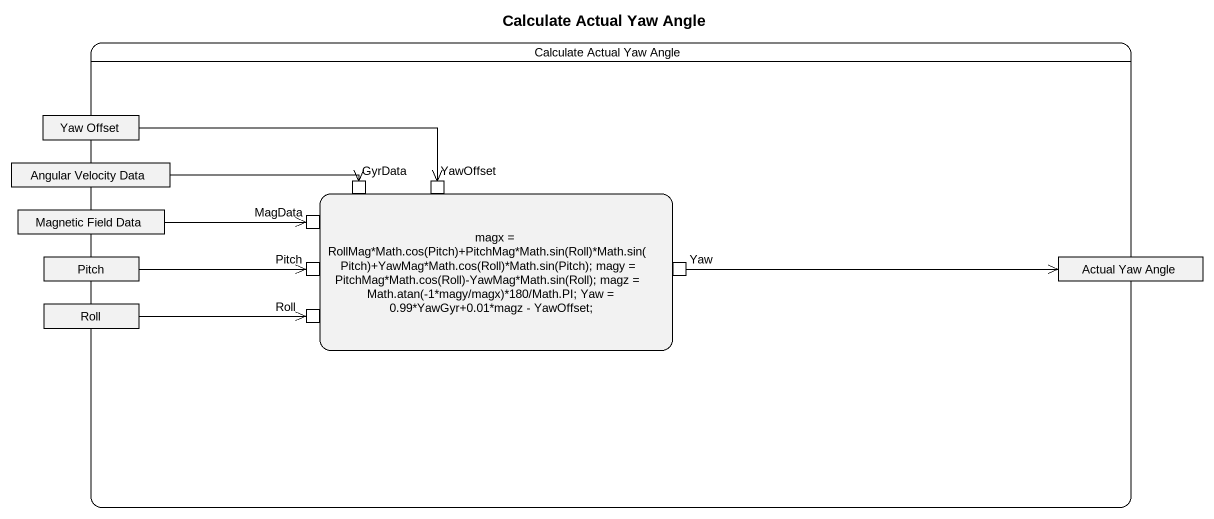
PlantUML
@startuml
title Calculate Actual Yaw Angle
hide empty description
state "Calculate Actual Yaw Angle" as Calculate_Actual_Yaw_Angle {
  state "Angular Velocity Data" as Angular_Velocity_Data <<object>>
  state "Yaw Offset" as Yaw_Offset <<object>>
  state "Magnetic Field Data" as Magnetic_Field_Data <<object>>
  state "magx = RollMag*Math.cos(Pitch)+PitchMag*Math.sin(Roll)*Math.sin(Pitch)+YawMag*Math.cos(Roll)*Math.sin(Pitch); magy = PitchMag*Math.cos(Roll)-YawMag*Math.sin(Roll); magz = Math.atan(-1*magy/magx)*180/Math.PI; Yaw = 0.99*YawGyr+0.01*magz - YawOffset;" as magx_RollMag_Math_cos_Pitch {
    state GyrData <<inputPin>>
    state YawOffset <<inputPin>>
    state MagData <<inputPin>>
    state "Pitch" as Pitch_2 <<inputPin>>
    state Yaw <<outputPin>>
    state "Roll" as Roll_2 <<inputPin>>
  }
  state Pitch <<object>>
  state "Actual Yaw Angle" as Actual_Yaw_Angle <<object>>
  state Roll <<object>>
}
Angular_Velocity_Data -right-> GyrData
Yaw_Offset -right-> YawOffset
Magnetic_Field_Data -right-> MagData
Pitch -right-> Pitch_2
Yaw -right-> Actual_Yaw_Angle
Roll -right-> Roll_2
@enduml
